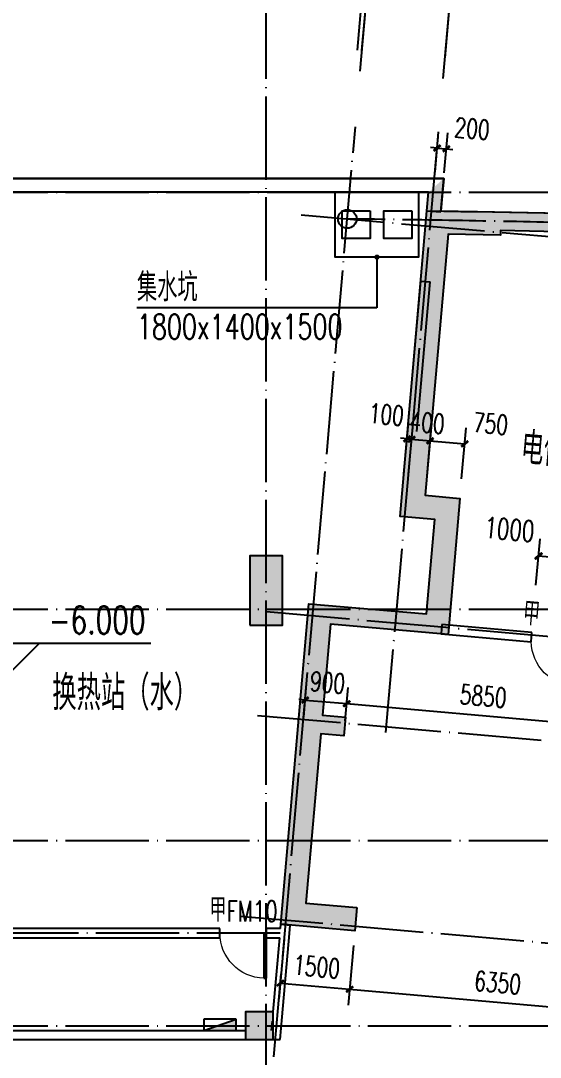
# Model space of a CAD drawing. Extents: x 246015 to 608740, y -108003 to 88400.
# Drawn here: x 458052 to 469274, y 23858 to 46244 of the extents above; entities that cross this region are included whole.
import ezdxf

# ---------------------------------------------------------------- set-up
doc = ezdxf.new("R2010")
doc.units = 0
doc.header["$LTSCALE"] = 3000
doc.header["$MEASUREMENT"] = 0
doc.header["$PDMODE"] = 1
doc.linetypes.add('DASH', pattern=[0.35, 0.25, -0.1])
doc.linetypes.add('DOTE', pattern=[2.4200000000000004, 2, -0.2, 0.02, -0.2])
doc.layers.get('0').update_dxf_attribs({"linetype": 'CONTINUOUS'})
doc.layers.get('DEFPOINTS').update_dxf_attribs({"linetype": 'CONTINUOUS'})
for name, color, linetype in [('AXIS', 3, 'CONTINUOUS'), ('column', 9, 'CONTINUOUS'), ('DIM_ELEV', 3, 'CONTINUOUS'), ('DIM_LEAD', 3, 'CONTINUOUS'), ('dote', 1, 'DOTE'), ('PUB_DIM', 3, 'CONTINUOUS'), ('PUB_HATCH', 8, 'CONTINUOUS'), ('PUB_TEXT', 7, 'CONTINUOUS'), ('stair', 2, 'CONTINUOUS'), ('WALL', 9, 'CONTINUOUS'), ('WINDOW', 4, 'CONTINUOUS'), ('WINDOW_TEXT', 7, 'CONTINUOUS'), ('消火栓', 6, 'CONTINUOUS'), ('防火卷帘', 4, 'DASH'), ('集水坑', 2, 'CONTINUOUS')]:
    doc.layers.add(name, color=color, linetype=linetype)
doc.layers.add('红线', color=7, linetype='CONTINUOUS', true_color=0xe0150b)
doc.styles.add('_TCH_DIM', font='SIMPLEX', dxfattribs={"bigfont": 'GBCBIG'})
doc.styles.add('_TCH_WINDOW', font='SIMPLEX', dxfattribs={"bigfont": 'GBCBIG'})
doc.styles.add('DIM_FONT', font='simplex.shx', dxfattribs={"width": 0.7, "bigfont": 'hztxt.shx'})
doc.dimstyles.new('DIMN140', dxfattribs={"dimscale": 1.4, "dimtxt": 300, "dimasz": 100, "dimexe": 250, "dimexo": 300, "dimgap": 150, "dimtad": 1, "dimdec": 0, "dimzin": 0, "dimdsep": 46, "dimtxsty": 'DIM_FONT', "dimblk": 'ARCHTICK', "dimcen": 0.09, "dimclrt": 7, "dimazin": 2, "dimtfac": 1, "dimtdec": 0, "dimtix": 1, "dimtmove": 2, "dimatfit": 3, "dimfxl": 0, "dimtolj": 1, "dimtzin": 0, "dimarcsym": 0})
doc.dimstyles.new('DIMN150', dxfattribs={"dimscale": 1.5, "dimtxt": 300, "dimasz": 100, "dimexe": 250, "dimexo": 300, "dimgap": 150, "dimtad": 1, "dimdec": 0, "dimzin": 0, "dimdsep": 46, "dimtxsty": 'DIM_FONT', "dimblk": 'ARCHTICK', "dimcen": 0.09, "dimclrt": 7, "dimazin": 2, "dimtfac": 1, "dimtdec": 0, "dimtix": 1, "dimtmove": 2, "dimatfit": 3, "dimfxl": 0, "dimtolj": 1, "dimtzin": 0, "dimarcsym": 0})

# ---------------------------------------------------------------- blocks, each defined once
blk = doc.blocks.new('_ARCHTICK')
at = {"color": 0, "linetype": 'ByBlock', "const_width": 0.4}
blk.add_lwpolyline([(-0.5, -0.5), (0.5, 0.5)], dxfattribs=at)
blk = doc.blocks.new('*D1158')
at = {"layer": 'AXIS', "color": 0, "lineweight": -2}
for p, q in [((-99.9999896156373, 3650.000000778586), (-99.99998961563708, 7325.000000778586)), ((1.038663278714628e-05, 3650.000000778586), (1.03866330121677e-05, 7325.000000778586)), ((-99.9999896156371, 6950.000000778586), (-249.9999896156371, 6950.000000778586)), ((-99.9999896156371, 6950.000000778586), (1.038663298920633e-05, 6950.000000778586)), ((1.038663298920633e-05, 6950.000000778586), (150.000010386633, 6950.000000778586))]:
    blk.add_line(p, q, dxfattribs=at)
at = {"layer": 'DEFPOINTS', "color": 0}
for p in [(1.038663298920633e-05, 6950.000000778586), (-99.99998961563733, 3200.000000778586), (1.038663275959264e-05, 3200.000000778586)]:
    blk.add_point(p, dxfattribs=at)
at = {"layer": 'AXIS', "color": 0, "lineweight": -2, "xscale": 150, "yscale": 150, "zscale": 150}
blk.add_blockref('_ARCHTICK', (-99.9999896156371, 6950.000000778586), dxfattribs=at)
at = {"layer": 'AXIS', "color": 0, "lineweight": -2, "xscale": 150, "yscale": 150, "zscale": 150, "rotation": 180}
blk.add_blockref('_ARCHTICK', (1.038663298920633e-05, 6950.000000778586), dxfattribs=at)
at = {"layer": 'AXIS', "color": 7, "insert": (-624.9999896156369, 7467.500000778586), "char_height": 450, "attachment_point": 5, "style": 'DIM_FONT'}
blk.add_mtext('\\A1;100', dxfattribs=at)
blk = doc.blocks.new('*D1159')
at = {"layer": 'AXIS', "color": 0, "lineweight": -2}
for p, q in [((1.038663278714628e-05, 3650.000000778586), (1.03866330121677e-05, 7325.000000778586)), ((1800.000010386633, 3650.000000778586), (1800.000010386633, 7325.000000778586)), ((1.038663298920633e-05, 6950.000000778586), (1800.000010386633, 6950.000000778586))]:
    blk.add_line(p, q, dxfattribs=at)
at = {"layer": 'DEFPOINTS', "color": 0}
for p in [(1800.000010386633, 6950.000000778586), (1.038663275959264e-05, 3200.000000778586), (1800.000010386633, 3200.000000778586)]:
    blk.add_point(p, dxfattribs=at)
at = {"layer": 'AXIS', "color": 0, "lineweight": -2, "xscale": 150, "yscale": 150, "zscale": 150, "rotation": 180}
blk.add_blockref('_ARCHTICK', (1.038663298920633e-05, 6950.000000778586), dxfattribs=at)
at = {"layer": 'AXIS', "color": 0, "lineweight": -2, "xscale": 150, "yscale": 150, "zscale": 150}
blk.add_blockref('_ARCHTICK', (1800.000010386633, 6950.000000778586), dxfattribs=at)
at = {"layer": 'AXIS', "color": 7, "insert": (900.000010386633, 7400.000000778586), "char_height": 450, "attachment_point": 5, "style": 'DIM_FONT'}
blk.add_mtext('\\A1;1800', dxfattribs=at)
blk = doc.blocks.new('*D1160')
at = {"layer": 'AXIS', "color": 0, "lineweight": -2}
for p, q in [((1800.000010386633, 3650.000000778586), (1800.000010386633, 7325.000000778586)), ((9350.00001038541, 3650.000000778586), (9350.00001038541, 7325.000000778586)), ((1800.000010386633, 6950.000000778586), (9350.00001038541, 6950.000000778586))]:
    blk.add_line(p, q, dxfattribs=at)
at = {"layer": 'DEFPOINTS', "color": 0}
for p in [(9350.00001038541, 6950.000000778586), (1800.000010386633, 3200.000000778586), (9350.00001038541, 3200.000000778586)]:
    blk.add_point(p, dxfattribs=at)
at = {"layer": 'AXIS', "color": 0, "lineweight": -2, "xscale": 150, "yscale": 150, "zscale": 150, "rotation": 180}
blk.add_blockref('_ARCHTICK', (1800.000010386633, 6950.000000778586), dxfattribs=at)
at = {"layer": 'AXIS', "color": 0, "lineweight": -2, "xscale": 150, "yscale": 150, "zscale": 150}
blk.add_blockref('_ARCHTICK', (9350.00001038541, 6950.000000778586), dxfattribs=at)
at = {"layer": 'AXIS', "color": 7, "insert": (5575.000010386022, 7400.000000778586), "char_height": 450, "attachment_point": 5, "style": 'DIM_FONT'}
blk.add_mtext('\\A1;7550', dxfattribs=at)
blk = doc.blocks.new('jishuikeng1')
at = {"layer": '集水坑'}
for points in [[(0, 1800), (1400.000541479385, 1800), (1400.000541479385, 0), (0, 0)], [(400.0005414784537, 1649.99999907217), (1000.000541478454, 1649.99999907217), (1000.000541478454, 1049.99999907217), (400.0005414784537, 1049.99999907217)], [(400.0005414783373, 750.0000009278301), (1000.000541478454, 750.0000009278301), (1000.000541478454, 150.003114574356), (400.0005414783373, 150.003114574356)]]:
    blk.add_lwpolyline(points, close=True, dxfattribs=at)
blk = doc.blocks.new('*D176')
at = {"layer": 'DEFPOINTS', "color": 0}
for p in [(467245.086502308, 43477.24005309382), (466963.7669035416, 42556.05436802701), (467162.9684561655, 42538.62649042055)]:
    blk.add_point(p, dxfattribs=at)
at = {"layer": 'PUB_DIM', "color": 0, "lineweight": -2}
for p, q in [((467000.3723154854, 42974.45614122644), (467076.3894596373, 43843.33607503314)), ((467199.5738681093, 42957.02826361998), (467275.5910122612, 43825.90819742668)), ((467045.8849496841, 43494.66793070029), (466906.417691951, 43506.86973468155)), ((467045.8849496841, 43494.66793070029), (467245.086502308, 43477.24005309382)), ((467245.086502308, 43477.24005309382), (467384.5537600412, 43465.03824911255))]:
    blk.add_line(p, q, dxfattribs=at)
at = {"layer": 'PUB_DIM', "color": 0, "lineweight": -2, "xscale": 140, "yscale": 140, "zscale": 140}
for p, rotation in [((467045.8849496841, 43494.66793070029), 355.0000000013965), ((467245.086502308, 43477.24005309382), 175.0000000013964)]:
    blk.add_blockref('_ARCHTICK', p, dxfattribs=dict(at, rotation=rotation))
at = {"layer": 'PUB_DIM', "color": 7, "insert": (467803.2115796561, 43913.25541754245), "char_height": 420.0000000000001, "attachment_point": 5, "rotation": 355.0000000013965, "style": 'DIM_FONT'}
blk.add_mtext('\\A1;200', dxfattribs=at)
blk = doc.blocks.new('*D181')
at = {"layer": 'DEFPOINTS', "color": 0}
for p in [(467641.7270548084, 37104.68853672305), (466791.2039843447, 35994.16583648129), (467538.8462549836, 35928.75561344594)]:
    blk.add_point(p, dxfattribs=at)
at = {"layer": 'PUB_DIM', "color": 0, "lineweight": -2}
for p, q in [((466827.8093962885, 36412.56760968071), (466924.5892941227, 37518.76690409126)), ((467575.4516669274, 36347.15738664536), (467672.2315647616, 37453.35668105591)), ((466894.0847841695, 37170.0987597584), (467641.7270548084, 37104.68853672305))]:
    blk.add_line(p, q, dxfattribs=at)
at = {"layer": 'PUB_DIM', "color": 0, "lineweight": -2, "xscale": 140, "yscale": 140, "zscale": 140}
for p, rotation in [((466894.0847841695, 37170.0987597584), 175.0000000013936), ((467641.7270548084, 37104.68853672305), 355.0000000013936)]:
    blk.add_blockref('_ARCHTICK', p, dxfattribs=dict(at, rotation=rotation))
at = {"layer": 'PUB_DIM', "color": 7, "insert": (468199.8521321564, 37540.70390117164), "char_height": 420.0000000000001, "attachment_point": 5, "rotation": 355.0000000013936, "style": 'DIM_FONT'}
blk.add_mtext('\\A1;750', dxfattribs=at)
blk = doc.blocks.new('*D182')
at = {"layer": 'DEFPOINTS', "color": 0}
for p in [(466894.0847841696, 37170.09875975839), (466392.7261016758, 36029.02813387087), (466791.2039843447, 35994.1658364813)]:
    blk.add_point(p, dxfattribs=at)
at = {"layer": 'PUB_DIM', "color": 0, "lineweight": -2}
for p, q in [((466429.3315136196, 36447.42990707029), (466526.1114114538, 37553.62920148082)), ((466827.8093962886, 36412.56760968073), (466924.5892941228, 37518.76690409124)), ((466495.6069015006, 37204.96105714796), (466356.1396437674, 37217.16286112925)), ((466495.6069015006, 37204.96105714796), (466894.0847841696, 37170.09875975839)), ((466894.0847841696, 37170.09875975839), (467033.5520419027, 37157.89695577711))]:
    blk.add_line(p, q, dxfattribs=at)
at = {"layer": 'PUB_DIM', "color": 0, "lineweight": -2, "xscale": 140, "yscale": 140, "zscale": 140}
for p, rotation in [((466495.6069015006, 37204.96105714796), 355.0000000013935), ((466894.0847841696, 37170.09875975839), 175.0000000013935)]:
    blk.add_blockref('_ARCHTICK', p, dxfattribs=dict(at, rotation=rotation))
at = {"layer": 'PUB_DIM', "color": 7, "insert": (466830.4334259443, 37562.13816947292), "char_height": 420.0000000000001, "attachment_point": 5, "rotation": 355.0000000013935, "style": 'DIM_FONT'}
blk.add_mtext('\\A1;400', dxfattribs=at)
blk = doc.blocks.new('*D183')
at = {"layer": 'DEFPOINTS', "color": 0}
for p in [(466495.6069015005, 37204.96105714798), (466293.1066302171, 36037.7437082875), (466392.7261016757, 36029.02813387088)]:
    blk.add_point(p, dxfattribs=at)
at = {"layer": 'PUB_DIM', "color": 0, "lineweight": -2}
for p, q in [((466329.712042161, 36456.14548148693), (466426.4919399951, 37562.34477589746)), ((466429.3315136196, 36447.42990707031), (466526.1114114537, 37553.62920148084)), ((466395.9874300419, 37213.6766315646), (466256.5201723088, 37225.87843554588)), ((466395.9874300419, 37213.6766315646), (466495.6069015005, 37204.96105714798)), ((466495.6069015005, 37204.96105714798), (466635.0741592337, 37192.7592531667))]:
    blk.add_line(p, q, dxfattribs=at)
at = {"layer": 'PUB_DIM', "color": 0, "lineweight": -2, "xscale": 140, "yscale": 140, "zscale": 140}
for p, rotation in [((466395.9874300419, 37213.6766315646), 355.0000000013937), ((466495.6069015005, 37204.96105714798), 175.0000000013937)]:
    blk.add_blockref('_ARCHTICK', p, dxfattribs=dict(at, rotation=rotation))
at = {"layer": 'PUB_DIM', "color": 7, "insert": (465949.9482517114, 37737.54498467842), "char_height": 420.0000000000001, "attachment_point": 5, "rotation": 355.0000000013937, "style": 'DIM_FONT'}
blk.add_mtext('\\A1;100', dxfattribs=at)
blk = doc.blocks.new('*D184')
at = {"layer": 'DEFPOINTS', "color": 0}
for p in [(463780.2687323047, 26821.1876028222), (465274.5607777984, 26690.45398888099), (465155.3675233749, 25328.06885630301)]:
    blk.add_point(p, dxfattribs=at)
at = {"layer": 'PUB_DIM', "color": 0, "lineweight": -2}
for p, q in [((463743.6633203609, 26402.78582962278), (463630.5709679279, 25110.13432591136)), ((465237.9553658545, 26272.05221568156), (465124.8630134216, 24979.40071197016)), ((463661.0754778812, 25458.80247024421), (465155.3675233749, 25328.06885630301))]:
    blk.add_line(p, q, dxfattribs=at)
at = {"layer": 'PUB_DIM', "color": 0, "lineweight": -2, "xscale": 140, "yscale": 140, "zscale": 140}
for p, rotation in [((463661.0754778812, 25458.80247024421), 175.0000000013873), ((465155.3675233749, 25328.06885630301), 355.0000000013874)]:
    blk.add_blockref('_ARCHTICK', p, dxfattribs=dict(at, rotation=rotation))
at = {"layer": 'PUB_DIM', "color": 7, "insert": (464444.8269125719, 25811.83743647302), "char_height": 420.0000000000001, "attachment_point": 5, "rotation": 355.0000000013873, "style": 'DIM_FONT'}
blk.add_mtext('\\A1;1500', dxfattribs=at)
blk = doc.blocks.new('*D185')
at = {"layer": 'DEFPOINTS', "color": 0}
for p in [(465274.5607777985, 26690.453988881), (471600.3971106933, 26137.01502258665), (471481.2038562697, 24774.62989000865)]:
    blk.add_point(p, dxfattribs=at)
at = {"layer": 'PUB_DIM', "color": 0, "lineweight": -2}
for p, q in [((465237.9553658545, 26272.05221568158), (465124.8630134217, 24979.40071197016)), ((471563.7916987494, 25718.61324938722), (471450.6993463165, 24425.96174567581)), ((465155.3675233749, 25328.06885630301), (471481.2038562697, 24774.62989000865))]:
    blk.add_line(p, q, dxfattribs=at)
at = {"layer": 'PUB_DIM', "color": 0, "lineweight": -2, "xscale": 140, "yscale": 140, "zscale": 140}
for p, rotation in [((465155.3675233749, 25328.06885630301), 175.0000000013873), ((471481.2038562697, 24774.62989000865), 355.0000000013873)]:
    blk.add_blockref('_ARCHTICK', p, dxfattribs=dict(at, rotation=rotation))
at = {"layer": 'PUB_DIM', "color": 7, "insert": (468354.8911017661, 25469.75114635525), "char_height": 420.0000000000001, "attachment_point": 5, "rotation": 355.00000000138726, "style": 'DIM_FONT'}
blk.add_mtext('\\A1;6350', dxfattribs=at)
blk = doc.blocks.new('*D307')
at = {"layer": 'DEFPOINTS', "color": 0}
for p in [(465093.0731038669, 31494.55272798692), (464127.2068062373, 30786.70793479583), (465024.2782850081, 30708.22435005282)]:
    blk.add_point(p, dxfattribs=at)
at = {"layer": 'PUB_DIM', "color": 0, "lineweight": -2}
for p, q in [((464163.8122181812, 31205.10970799525), (464226.5061350493, 31921.70445706277)), ((465060.883696952, 31126.62612325224), (465123.5776138201, 31843.22087231976)), ((464196.0016250961, 31573.03631272993), (464056.534367363, 31585.23811671123)), ((464196.0016250961, 31573.03631272993), (465093.0731038669, 31494.55272798692)), ((465093.0731038669, 31494.55272798692), (465232.5403616, 31482.35092400562))]:
    blk.add_line(p, q, dxfattribs=at)
at = {"layer": 'PUB_DIM', "color": 0, "lineweight": -2, "xscale": 140, "yscale": 140, "zscale": 140}
for p, rotation in [((464196.0016250961, 31573.03631272993), 355.0000000013864), ((465093.0731038669, 31494.55272798692), 175.0000000013864)]:
    blk.add_blockref('_ARCHTICK', p, dxfattribs=dict(at, rotation=rotation))
at = {"layer": 'PUB_DIM', "color": 7, "insert": (464681.1427764253, 31952.19629355785), "char_height": 420.0000000000001, "attachment_point": 5, "rotation": 355.00000000138635, "style": 'DIM_FONT'}
blk.add_mtext('\\A1;900', dxfattribs=at)
blk = doc.blocks.new('*D308')
at = {"layer": 'DEFPOINTS', "color": 0}
for p in [(470920.3154555632, 30984.73508273742), (465024.2782850081, 30708.22435005282), (470851.5206367045, 30198.40670480332)]:
    blk.add_point(p, dxfattribs=at)
at = {"layer": 'PUB_DIM', "color": 0, "lineweight": -2}
for p, q in [((465060.883696952, 31126.62612325224), (465123.5776138201, 31843.22087231976)), ((465093.0731038669, 31494.55272798692), (470920.3154555632, 30984.73508273742)), ((470888.1260486483, 30616.80847800275), (470950.8199655164, 31333.40322707027))]:
    blk.add_line(p, q, dxfattribs=at)
at = {"layer": 'PUB_DIM', "color": 0, "lineweight": -2, "xscale": 140, "yscale": 140, "zscale": 140}
for p, rotation in [((465093.0731038669, 31494.55272798692), 175.0000000013864), ((470920.3154555632, 30984.73508273742), 355.0000000013864)]:
    blk.add_blockref('_ARCHTICK', p, dxfattribs=dict(at, rotation=rotation))
at = {"layer": 'PUB_DIM', "color": 7, "insert": (468043.2996916589, 31658.0456785616), "char_height": 420.0000000000001, "attachment_point": 5, "rotation": 355.00000000138635, "style": 'DIM_FONT'}
blk.add_mtext('\\A1;5850', dxfattribs=at)
blk = doc.blocks.new('*D941')
at = {"layer": 'DEFPOINTS', "color": 0}
for p in [(470232.4889397552, 34596.55092164852), (469141.8927098366, 33604.70461228401), (470138.0884840655, 33517.54877541074)]:
    blk.add_point(p, dxfattribs=at)
at = {"layer": 'PUB_DIM', "color": 0, "lineweight": -2}
for p, q in [((469181.1127940622, 34052.99222642624), (469268.9765690477, 35057.27977030697)), ((470177.3085682911, 33965.83638955297), (470265.1723432766, 34970.12393343371)), ((469236.2931655264, 34683.70675852177), (470232.4889397552, 34596.55092164852))]:
    blk.add_line(p, q, dxfattribs=at)
at = {"layer": 'PUB_DIM', "color": 0, "lineweight": -2, "xscale": 150, "yscale": 150, "zscale": 150}
for p, rotation in [((469236.2931655264, 34683.70675852177), 175.0000000013814), ((470232.4889397552, 34596.55092164852), 355.0000000013814)]:
    blk.add_blockref('_ARCHTICK', p, dxfattribs=dict(at, rotation=rotation))
at = {"layer": 'PUB_DIM', "color": 7, "insert": (468608.9648411724, 35258.0676411238), "char_height": 450, "attachment_point": 5, "rotation": 355.00000000138135, "style": 'DIM_FONT'}
blk.add_mtext('\\A1;1000', dxfattribs=at)
blk = doc.blocks.new('_FZH')
blk.add_lwpolyline([(-0.5, -0.5), (0.4999999999997726, -0.5), (0.4999999999997726, 0.5), (-0.5000000000001137, 0.5000000000000284)], close=True)
at = {"layer": 'PUB_HATCH'}
blk.add_solid([(-0.5, -0.5), (0.4999999999997726, -0.5), (-0.5000000000001137, 0.5000000000000284), (0.4999999999997726, 0.5)], dxfattribs=at)
blk = doc.blocks.new('$DorLib2D$00000001')
for p, q in [((0.45, 0.9750000000000001), (0.5000000000000002, 0.9750000000000001)), ((0.45, 0), (0.45, 0.9750000000000001)), ((0.5, 0), (0.5, 0.9750000000000001)), ((0.5, 0), (0.45, 0))]:
    blk.add_line(p, q)
at = {"lineweight": 13}
blk.add_arc((0.475, 0), 0.975, 91.4692835813538, 180, dxfattribs=at)
blk = doc.blocks.new('$TwtSys$00000434')
for p, q in [((-0.5, 0.5), (-0.5, -0.5)), ((-0.5, -0.5), (0.5, 0.5)), ((0.5, 0.5), (-0.5, 0.5)), ((0.5, -0.5), (0.5, 0.5)), ((-0.5, -0.5), (0.5, -0.5))]:
    blk.add_line(p, q)
blk.add_solid([(0.5, -0.5), (0.5, 0.5), (-0.5, -0.5)])
blk = doc.blocks.new('2-2')
at = {"layer": 'PUB_HATCH'}
h = blk.add_hatch(color=256, dxfattribs=at)
edge = h.paths.add_edge_path()
edge.add_line((1500.000008730742, -14799.99999935177), (1500.000008730742, -15299.99999935174))
edge.add_line((1500.000008730742, -15299.99999935174), (-99.99999127036426, -15299.99999935174))
edge.add_line((-99.99999127036426, -15299.99999935174), (-99.99999127036426, -8349.9999993518))
edge.add_line((-99.99999127036426, -8349.9999993518), (2450.498156480317, -8349.999999351741))
edge.add_line((2450.498156480317, -8349.999999351741), (2450.498156480026, -6299.507418936002))
edge.add_line((2450.498156480026, -6299.507418936002), (1700.000008728646, -6299.507418936118))
edge.add_line((1700.000008728646, -6299.507418936118), (1700.000003474415, 325.0501716215513))
edge.add_arc((37400.00005450619, -498857.1435585091), 500457.1435606343, 92.75447047612857, 94.09065614062888, ccw=False)
edge.add_line((13350.00001038425, 1021.791823596286), (13350.00000409898, 621.3287738912622))
edge.add_arc((37400.00000870552, -498857.142856257), 500057.1428569044, 92.75667550107578, 93.16397342970043)
edge.add_line((9800.000008729636, 437.7460843486479), (9800.000015660306, 337.5933880496304))
edge.add_line((9800.000015660306, 337.5933880496304), (9600.000023595232, 326.4953916996019))
edge.add_line((9600.000023595232, 326.4953916996019), (9600.000023595232, -1210.38179252937))
edge.add_line((9600.000023595232, -1210.38179252937), (9100.00000872917, -1210.38179252937))
edge.add_line((9100.00000872917, -1210.38179252937), (9100.000004944683, 298.3987271517399))
edge.add_line((9100.000004944683, 298.3987271517399), (8300.000012425182, 252.3989217533381))
edge.add_line((8300.000012425182, 252.3989217533381), (8300.000008729636, 352.5687101464719))
edge.add_arc((37400.00000871901, -498857.1428562314), 500057.1428568795, 93.33611806393839, 93.90790272587641)
edge.add_line((3319.655957294221, 37.31118342024274), (3326.471247214242, -62.4563053890015))
edge.add_line((3326.471247214242, -62.4563053890015), (2200.000013828976, -140.6856443463475))
edge.add_line((2200.000013828976, -140.6856443463475), (2200.00001382851, -5799.507418935827))
edge.add_line((2200.00001382851, -5799.507418935827), (2950.498156480317, -5799.507418935886))
edge.add_line((2950.498156480317, -5799.507418935886), (2950.498156480317, -8749.9999993518))
edge.add_line((2950.498156480317, -8749.9999993518), (400.4981564668124, -8749.9999993518))
edge.add_line((400.4981564668124, -8749.9999993518), (400.4981564668124, -10724.9999993518))
edge.add_line((400.4981564668124, -10724.9999993518), (900.4981564668124, -10724.9999993518))
edge.add_line((900.4981564668124, -10724.9999993518), (900.4981564668124, -11124.9999993518))
edge.add_line((900.4981564668124, -11124.9999993518), (400.0000087296357, -11124.9999993518))
edge.add_line((400.0000087296357, -11124.9999993518), (400.0000087296357, -14799.99999935177))
edge.add_line((400.0000087296357, -14799.99999935177), (1500.000008730742, -14799.99999935183))
at = {"layer": 'AXIS'}
for p, q in [((1.038541086018085e-05, 3200.000000778586), (1.038541232970848e-05, 8000.000000778586)), ((1800.000010385411, 3200.000000778586), (1800.000010385412, 8000.000000778586))]:
    blk.add_line(p, q, dxfattribs=at)
blk.add_circle((1.038424670696259e-05, 7.784692570567131e-07), 200, dxfattribs=at)
at = {"layer": 'dote', "ltscale": 0.3}
for p, q in [((1.038424670696259e-05, -24699.99999922141), (1.038424670696259e-05, 2000.000000778586)), ((1800.00001038413, -10974.99999922144), (1800.00001038413, 2000.000000778586)), ((-999.9999896157533, 7.7858567237854e-07), (75800.00001038413, 7.7858567237854e-07)), ((-999.9999896157533, -8599.999999221414), (75800.00001038413, -8599.999999221414)), ((-999.9999896157533, -10849.99999922141), (75800.00001038413, -10849.99999922141)), ((-999.9999896157533, -15199.99999922141), (9350.00001038413, -15199.99999922141))]:
    blk.add_line(p, q, dxfattribs=at)
blk.add_arc((37400.00001038413, -498857.1428563644), 500257.1428571429, 85.71247826848517, 94.28752173151483, dxfattribs=at)
at = {"layer": 'WALL'}
for points in [[(1500.000008730742, -14799.99999935177), (1500.000008730742, -15299.99999935174), (-99.99999127036426, -15299.99999935174), (-99.99999127036426, -8349.9999993518), (2450.498156480317, -8349.999999351741), (2450.498156480026, -6299.507418936002), (1700.000008728646, -6299.507418936118), (1700.000003474415, 325.0501716215513, -0.00583027587566181), (13350.00001038425, 1021.791823596286)], [(8300.000008729636, 352.5687101464719, 0.00249488641722476), (3319.655957294221, 37.31118342024274), (3326.471247214242, -62.4563053890015), (2200.000013828976, -140.6856443463475), (2200.00001382851, -5799.507418935827), (2950.498156480317, -5799.507418935886), (2950.498156480317, -8749.9999993518), (400.4981564668124, -8749.9999993518), (400.4981564668124, -10724.9999993518), (900.4981564668124, -10724.9999993518), (900.4981564668124, -11124.9999993518), (400.0000087296357, -11124.9999993518), (400.0000087296357, -14799.99999935177), (1500.000008730742, -14799.99999935183)]]:
    blk.add_lwpolyline(points, format="xyb", dxfattribs=at)
at = {"layer": 'AXIS'}
dim = blk.add_linear_dim(base=(1.038663298920633e-05, 6950.000000778586), p1=(-99.99998961563733, 3200.000000778586), p2=(1.038663275959264e-05, 3200.000000778586), angle=0, dimstyle='DIMN150', dxfattribs=at)
dim.commit()
dim.dimension.update_dxf_attribs({"geometry": '*D1158', "text_midpoint": (-624.9999896156369, 7467.500000778586), "dimtype": 129})
for p1, p2, picture, middle in [((1.038663275959264e-05, 3200.000000778586), (1800.000010386633, 3200.000000778586), '*D1159', (900.000010386633, 7400.000000778586)), ((1800.000010386633, 3200.000000778586), (9350.00001038541, 3200.000000778586), '*D1160', (5575.000010386022, 7400.000000778586))]:
    dim = blk.add_aligned_dim(p1=p1, p2=p2, distance=3749.9999999999995, dimstyle='DIMN150', dxfattribs=at)
    dim.commit()
    dim.dimension.update_dxf_attribs({"geometry": picture, "text_midpoint": middle})

msp = doc.modelspace()

# ---------------------------------------------------------------- hatches: boundary and pattern name
at = {"layer": 'PUB_HATCH'}
msp.add_hatch(color=256, dxfattribs=at).paths.add_polyline_path([(467125.8031237992, 42113.81956853484), (467189.2147295345, 42838.62646058176), (466861.8225304501, 42538.62646058184), (466826.9446864276, 42139.96597195498)])

# ---------------------------------------------------------------- linework, layer by layer
at = {"layer": 'DIM_ELEV'}
for p, q in [((457260.7588160061, 32801.01019038181), (460860.7588160061, 32801.01019038181)), ((457860.7588160061, 32201.01019038181), (458460.7588160061, 32801.01019038181))]:
    msp.add_line(p, q, dxfattribs=at)
at = {"layer": 'DIM_LEAD'}
for p, q in [((465746.7888719741, 41138.62994995882), (465746.7888719741, 40044.90801200285)), ((465746.7888719741, 40044.90801200285), (460561.8007753456, 40044.90801200285))]:
    msp.add_line(p, q, dxfattribs=at)
at = {"layer": 'DIM_LEAD', "const_width": 56}
msp.add_lwpolyline([(465746.7888719741, 41166.62994995882, 1), (465746.7888719741, 41110.62994995882, 1)], format="xyb", close=True, dxfattribs=at)
at = {"layer": 'dote', "ltscale": 0.3}
for p, q in [((463353.8653576176, -37775.68149960585), (463353.8653576176, 53538.62649042057)), ((295667.8995579707, 42538.62649042057), (554353.8653576176, 42538.62649042057)), ((295667.8995579707, 33538.62649042057), (554353.8653576176, 33538.62649042057)), ((295667.8995579707, 28538.62646587036), (554353.8653576176, 28538.62646587036)), ((463655.1456068805, 26538.62646771935), (441353.8653574782, 26538.62646247906)), ((295667.8995579707, 24538.62646587036), (554353.8653576176, 24538.62646587036))]:
    msp.add_line(p, q, dxfattribs=at)
at = {"layer": 'stair'}
msp.add_lwpolyline([(299553.8653576176, 3467.806101414019), (299553.865357618, 28838.62646587078), (316453.8653576119, 28838.6264658935), (316453.8653576138, 27409.6504667333), (323493.0591494418, 28025.50012409723), (322800.1674765931, 35945.28818203107, -0.0349915637340729), (393128.8011265679, 42129.08662435709), (393066.72035204, 42838.62646058171), (467189.2147295345, 42838.62646058176), (467162.9684561654, 42538.62649042057), (467127.6800535092, 42135.27323736945, -0.03585391562555726), (537955.1984380585, 35916.07547811027), (536854.8528064509, 23339.06743433188), (538648.003269976, 23182.18709682094), (537798.3210785519, 13438.62649042164), (553653.8653576155, 13438.62646443379), (553653.8653576148, -20761.3735095794), (454653.8653576178, -20761.37353271484), (454653.8653576178, -29761.37351934906), (393186.2387125003, -29761.37351934896), (325560.8677909512, -48546.19877126702), (299553.8653576176, 3467.806101414019)], format="xyb", close=True, dxfattribs=at)
at = {"layer": 'WALL'}
for p, q in [((467189.2147295345, 42838.62646058176), (454653.8653606224, 42838.62646058172)), ((467125.8031237992, 42113.81956853484), (467189.2147295345, 42838.62646058176)), ((466861.8225304501, 42538.62646058184), (454653.8653606224, 42538.62646058168)), ((466826.9446864276, 42139.96597195498), (466861.8225304501, 42538.62646058184)), ((466826.9446864276, 42139.96597195498), (467125.8031237992, 42113.81956853484)), ((466423.8130584707, 37532.03787057541), (466694.0294160398, 40620.7187786541)), ((466623.052044054, 37514.60724741545), (466893.2684016231, 40603.28815549413)), ((466694.0294160398, 40620.7187786541), (466893.2684016231, 40603.28815549413)), ((466423.8130584707, 37532.03787057541), (466623.052044054, 37514.60724741545)), ((467149.7458518913, 33201.76587965773), (467132.3168967418, 33002.5267481539)), ((469091.7771984547, 33031.88169585016), (467149.7458518913, 33201.76587965773)), ((467132.3168967418, 33002.5267481539), (469074.3482433053, 32832.642564346)), ((469074.3482433053, 32832.642564346), (469091.7771984547, 33031.88169585016)), ((463663.8909122467, 26638.62646772141), (463671.9061870612, 26730.28223737152)), ((463671.9061870612, 26730.28223737152), (463871.1457995611, 26712.85878160283)), ((463855.1473875009, 26529.91473985857), (463871.1457995611, 26712.85878160283)), ((462353.8653578238, 26638.6264674136), (456153.8653583722, 26638.62646595674)), ((456153.8653584191, 26438.62646595667), (462353.8653578708, 26438.62646741354)), ((462353.8653578708, 26438.62646741354), (462353.8653578238, 26638.6264674136)), ((463663.8909122467, 26638.62646772141), (463353.8653578238, 26638.62646764857)), ((463353.8653578238, 26638.62646764857), (463353.8653578708, 26438.62646764852)), ((463353.8653578708, 26438.62646764852), (463646.3968482214, 26438.62646771731)), ((463506.4167085043, 24838.62645445963), (463646.3968482214, 26438.62646771731)), ((463697.669403334, 24729.91098663058), (463855.1470603748, 26529.9109999362)), ((463471.4216740209, 24438.62645624718), (463488.9191911843, 24638.62645446102)), ((463503.8653585402, 24838.62645446473), (463506.4167085043, 24838.62645445963)), ((463654.6881054331, 24238.62645621207), (463697.669403334, 24729.91098663057)), ((454653.8653576184, 24438.62645818963), (462903.8653585434, 24438.62645637504)), ((454653.8653576184, 24238.62645818954), (462903.8653585433, 24238.62645637522)), ((463503.8653585402, 24238.62645624459), (463654.6881054331, 24238.62645621207))]:
    msp.add_line(p, q, dxfattribs=at)
at = {"layer": '红线', "linetype": 'DOTE'}
msp.add_lwpolyline([(321625.8122236968, 41313.45886279433), (283781.9795882942, 20451.80374480574), (327022.3894365074, -69761.58145092637, -0.1186699078793288), (571935.0341255905, -34204.95812891633), (582106.972587371, -28597.61190365464), (543576.1139023544, 41298.82532121032, 0.09139635167262522), (321625.8122236968, 41313.45886279433)], format="xyb", dxfattribs=at)
at = {"layer": '红线', "color": 31, "linetype": 'DOTE', "ltscale": 0.5}
msp.add_lwpolyline([(321625.8122236968, 41313.45886279433), (283781.9795882942, 20451.80374480574), (327022.3894365074, -69761.58145092637, -0.1186699078793288), (571935.0341255905, -34204.95812891633), (582106.972587371, -28597.61190365464), (543576.1139023544, 41298.82532121032, 0.09139635167262522), (321625.8122236968, 41313.45886279433)], format="xyb", dxfattribs=at)
at = {"layer": '集水坑'}
msp.add_line((393066.72035204, 42838.62646058171), (467189.2147295345, 42838.62646058176), dxfattribs=at)

# ---------------------------------------------------------------- block references
at = {"layer": 'column'}
for p, xscale, yscale, zscale in [((463353.8653543799, 33938.62647513769), 700, 1500.000000000589, 1500.000000000589), ((463203.865358541, 24538.62645515305), 600, 600, 600)]:
    msp.add_blockref('_FZH', p, dxfattribs=dict(at, xscale=xscale, yscale=yscale, zscale=zscale))
at = {"layer": 'WINDOW'}
for p, xscale, yscale, zscale, rotation in [((469581.1605496386, 32888.68974222466), -1000, 1000, -1000, 175.0006307627793), ((462853.8653578467, 26538.62646753105), 1000, -1000, 1000, 1.34632074365707e-08)]:
    msp.add_blockref('$DorLib2D$00000001', p, dxfattribs=dict(at, xscale=xscale, yscale=yscale, zscale=zscale, rotation=rotation))
at = {"layer": '消火栓', "xscale": 700, "yscale": 240, "zscale": 700, "rotation": 359.9999999930956}
msp.add_blockref('$TwtSys$00000434', (462353.8653586539, 24558.62645641687), dxfattribs=at)
at = {"layer": '防火卷帘', "rotation": 355.0000000013864}
msp.add_blockref('2-2', (465105.0360112902, 41963.34701397824, 4.616252333578788e-07), dxfattribs=at)
at = {"layer": '集水坑', "rotation": 270}
msp.add_blockref('jishuikeng1', (464846.7888719741, 42538.63049143821), dxfattribs=at)

# ---------------------------------------------------------------- texts
at = {"layer": 'PUB_TEXT', "style": '_TCH_DIM'}
msp.add_text('集水坑', height=607.6595744680851, dxfattribs=at).set_placement((460561.8007753456, 40184.90801200285))
at = {"layer": 'PUB_TEXT'}
for s, height, style, width, p in [('1800x1400x1500', 535.5, '_TCH_DIM', 0.7058823529411765, (460561.8007753456, 39369.40801200285)), ('-6.000', 595, '_TCH_DIM', 0.7058823529411765, (458660.7588160061, 33001.01019038181)), ('换热站（水）', 750, 'DIM_FONT', 0.7, (458734.4758346879, 31353.49928517049))]:
    msp.add_text(s, height=height, dxfattribs=dict(at, style=style, width=width)).set_placement(p)
at = {"layer": 'PUB_TEXT', "style": 'DIM_FONT', "width": 0.7}
msp.add_text('电信机房', height=700, rotation=355.0000612347447, dxfattribs=at).set_placement((468832.038047472, 36680.60755667852))
at = {"layer": 'WINDOW_TEXT', "style": '_TCH_WINDOW'}
for rotation, p in [(355.0006307627792, (468881.3937505733, 33200.85835933575)), (1.34632074365707e-08, (462129.5568471497, 26788.6264673585))]:
    msp.add_text('甲', height=506.3829787234043, rotation=rotation, dxfattribs=at).set_placement(p)
at = {"layer": 'WINDOW_TEXT', "style": '_TCH_WINDOW', "width": 0.7058823529411765}
msp.add_text('FM10', height=446.25, rotation=1.34632074365707e-08, dxfattribs=at).set_placement((462498.1738684263, 26788.62646744512))

# ---------------------------------------------------------------- dimensions: what is measured, and where the dimension line sits
at = {"layer": 'PUB_DIM'}
for base, p1, p2, angle, dimstyle, picture, middle in [((467245.086502308, 43477.24005309382), (466963.7669035416, 42556.05436802701), (467162.9684561655, 42538.62649042055), 355.0000000013979, 'DIMN140', '*D176', (467803.2115796561, 43913.25541754245)), ((466495.6069015005, 37204.96105714798), (466293.1066302172, 36037.7437082875), (466392.7261016758, 36029.02813387087), 355.0000000013937, 'DIMN140', '*D183', (465949.9482517114, 37737.54498467842)), ((466894.0847841696, 37170.09875975839), (466392.7261016758, 36029.02813387087), (466791.2039843447, 35994.1658364813), 355.00000000139454, 'DIMN140', '*D182', (466830.4334259443, 37562.13816947292)), ((467641.7270548084, 37104.68853672305), (466791.2039843447, 35994.1658364813), (467538.8462549836, 35928.75561344594), 355.00000000139363, 'DIMN140', '*D181', (468199.8521321564, 37540.70390117164)), ((470232.4889397552, 34596.55092164852), (469141.8927098366, 33604.704612284), (470138.0884840655, 33517.54877541075), 355.00000000138215, 'DIMN150', '*D941', (468608.9648411724, 35258.0676411238))]:
    dim = msp.add_linear_dim(base=base, p1=p1, p2=p2, angle=angle, dimstyle=dimstyle, dxfattribs=at)
    dim.commit()
    dim.dimension.update_dxf_attribs({"geometry": picture, "text_midpoint": middle, "dimtype": 129})
for p1, p2, distance, picture, middle in [((464127.2068062373, 30786.70793479582), (465024.278285008, 30708.22435005282), 789.3320245918712, '*D307', (464681.1427764253, 31952.19629355785)), ((465024.278285008, 30708.22435005282), (470851.5206367044, 30198.40670480332), 789.3320245918611, '*D308', (468043.2996916589, 31658.0456785616)), ((463780.2687323048, 26821.18760282219), (465274.5607777984, 26690.453988881), -1367.5892224530053, '*D184', (464444.8269125719, 25811.83743647302)), ((465274.5607777984, 26690.453988881), (471600.3971106932, 26137.01502258664), -1367.5892224530014, '*D185', (468354.8911017661, 25469.75114635525))]:
    dim = msp.add_aligned_dim(p1=p1, p2=p2, distance=distance, dimstyle='DIMN140', dxfattribs=at)
    dim.commit()
    dim.dimension.update_dxf_attribs({"geometry": picture, "text_midpoint": middle})

doc.saveas('drawing.dxf')
